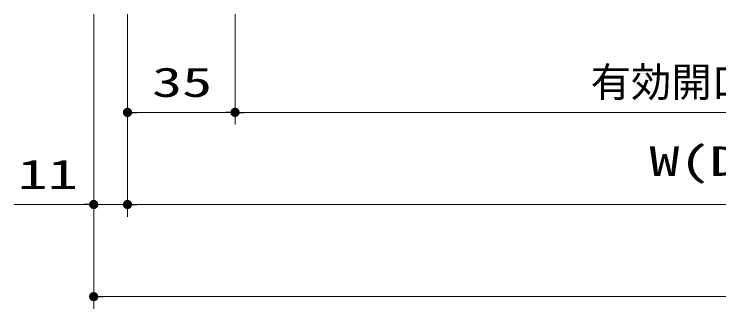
# Model space of a CAD drawing. Units: millimetres, scale not verified. Extents: x -1306 to 1306, y -607 to 607.
# Drawn here: x -1157.3 to -927.9, y -455.5 to -359.5 of the extents above; entities that cross this region are included whole.
import ezdxf
from ezdxf.enums import TextEntityAlignment as Align

# ---------------------------------------------------------------- set-up
doc = ezdxf.new("R2010")
doc.units = ezdxf.units.MM
doc.header["$LTSCALE"] = 5
doc.header["$PDMODE"] = 32
doc.header["$PDSIZE"] = 2.5
for name, color, linetype, lineweight in [('1-1_寸法線', 3, 'Continuous', 13), ('1-4_DEFPOINTS', 7, 'Continuous', 5), ('1-5_0', 3, 'Continuous', 25)]:
    doc.layers.add(name, color=color, linetype=linetype, lineweight=lineweight)
doc.styles.add('ＭＳ ゴシック', font='')
doc.styles.get('ＭＳ ゴシック').set_extended_font_data('MS Gothic')

# ---------------------------------------------------------------- blocks, each defined once
blk = doc.blocks.new('_DOT')
at = {"layer": '1-5_0'}
blk.add_line((-2.5, 0), (-5, 0), dxfattribs=at)
for points in [[(0, 0), (-2.5, 0), (-2.48, 0.313)], [(0, 0), (-2.48, -0.313), (-2.5, 0)], [(0, 0), (-2.48, 0.313), (-2.421, 0.622)], [(0, 0), (-2.421, -0.622), (-2.48, -0.313)], [(0, 0), (-2.421, 0.622), (-2.324, 0.92)], [(0, 0), (-2.324, -0.92), (-2.421, -0.622)], [(0, 0), (-2.324, 0.92), (-2.191, 1.204)], [(0, 0), (-2.191, -1.204), (-2.324, -0.92)], [(0, 0), (-2.191, 1.204), (-2.023, 1.469)], [(0, 0), (-2.023, -1.469), (-2.191, -1.204)], [(0, 0), (-2.023, 1.469), (-1.822, 1.711)], [(0, 0), (-1.822, -1.711), (-2.023, -1.469)], [(0, 0), (-1.822, 1.711), (-1.594, 1.926)], [(0, 0), (-1.594, -1.926), (-1.822, -1.711)], [(0, 0), (-1.594, 1.926), (-1.34, 2.111)], [(0, 0), (-1.34, -2.111), (-1.594, -1.926)], [(0, 0), (-1.34, 2.111), (-1.064, 2.262)], [(0, 0), (-1.064, -2.262), (-1.34, -2.111)], [(0, 0), (-1.064, 2.262), (-0.773, 2.378)], [(0, 0), (-0.773, -2.378), (-1.064, -2.262)], [(0, 0), (-0.773, 2.378), (-0.468, 2.456)], [(0, 0), (-0.468, -2.456), (-0.773, -2.378)], [(0, 0), (-0.468, 2.456), (-0.157, 2.495)], [(0, 0), (-0.157, -2.495), (-0.468, -2.456)], [(0, 0), (-0.157, 2.495), (0.157, 2.495)], [(0, 0), (0.157, -2.495), (-0.157, -2.495)], [(0, 0), (0.157, 2.495), (0.468, 2.456)], [(0, 0), (0.468, 2.456), (0.773, 2.378)], [(0, 0), (0.773, 2.378), (1.064, 2.262)], [(0, 0), (1.064, 2.262), (1.34, 2.111)], [(0, 0), (1.34, 2.111), (1.594, 1.926)], [(0, 0), (1.594, 1.926), (1.822, 1.711)], [(0, 0), (1.822, 1.711), (2.023, 1.469)], [(0, 0), (2.023, 1.469), (2.191, 1.204)], [(0, 0), (2.191, 1.204), (2.324, 0.92)], [(0, 0), (2.324, 0.92), (2.421, 0.622)], [(0, 0), (2.421, 0.622), (2.48, 0.313)], [(0, 0), (2.48, 0.313), (2.5, 0)], [(0, 0), (0.468, -2.456), (0.157, -2.495)], [(0, 0), (0.773, -2.378), (0.468, -2.456)], [(0, 0), (1.064, -2.262), (0.773, -2.378)], [(0, 0), (1.34, -2.111), (1.064, -2.262)], [(0, 0), (1.594, -1.926), (1.34, -2.111)], [(0, 0), (1.822, -1.711), (1.594, -1.926)], [(0, 0), (2.023, -1.469), (1.822, -1.711)], [(0, 0), (2.191, -1.204), (2.023, -1.469)], [(0, 0), (2.324, -0.92), (2.191, -1.204)], [(0, 0), (2.421, -0.622), (2.324, -0.92)], [(0, 0), (2.48, -0.313), (2.421, -0.622)], [(0, 0), (2.5, 0), (2.48, -0.313)]]:
    blk.add_solid(points, dxfattribs=at)

msp = doc.modelspace()

# ---------------------------------------------------------------- linework, layer by layer
at = {"layer": '1-1_寸法線'}
for p, q in [((-1131.389, -359.525), (-1131.389, -455.525)), ((-1131.389, -359.525), (-1131.389, -425.525)), ((-1120.389, -359.525), (-1120.389, -395.525)), ((-1120.389, -359.525), (-1120.389, -425.525)), ((-1120.389, -359.525), (-1120.389, -425.525)), ((-1085.389, -359.525), (-1085.389, -395.525)), ((-1085.389, -359.525), (-1085.389, -395.525)), ((-1117.389, -391.525), (-1088.389, -391.525)), ((-1082.389, -391.525), (-798.453, -391.525)), ((-1134.389, -421.525), (-1157.294, -421.525)), ((-1120.389, -421.525), (-1131.389, -421.525)), ((-1117.389, -421.525), (-738.453, -421.525)), ((-1117.389, -421.525), (-1114.389, -421.525)), ((-1128.389, -451.525), (-538.245, -451.525))]:
    msp.add_line(p, q, dxfattribs=at)
at = {"layer": '1-4_DEFPOINTS'}
for p in [(-1085.389, -391.525), (-1120.389, -421.525)]:
    msp.add_point(p, dxfattribs=at)

# ---------------------------------------------------------------- block references
at = {"layer": '1-1_寸法線', "xscale": 0.6, "yscale": 0.6, "rotation": 180}
for p in [(-1120.389, -391.525), (-1085.389, -391.525), (-1120.389, -421.525), (-1120.389, -421.525), (-1131.389, -451.525)]:
    msp.add_blockref('_DOT', p, dxfattribs=at)
at = {"layer": '1-1_寸法線', "xscale": 0.6, "yscale": 0.6}
for p in [(-1085.389, -391.525), (-1131.389, -421.525)]:
    msp.add_blockref('_DOT', p, dxfattribs=at)

# ---------------------------------------------------------------- texts
at = {"layer": '1-1_寸法線', "style": 'ＭＳ ゴシック'}
msp.add_text('有効開口W', height=9.621, dxfattribs=at).set_placement((-969.659, -389.375), align=Align.BOTTOM_LEFT)
at = {"layer": '1-1_寸法線', "style": 'ＭＳ ゴシック', "width": 1.5}
for s, p in [('35', (-1112.413, -389.375)), ('W(DW)', (-950.54, -415.09)), ('11', (-1156.151, -419.375))]:
    msp.add_text(s, height=9.604, dxfattribs=at).set_placement(p, align=Align.BOTTOM_LEFT)

doc.saveas('drawing.dxf')
